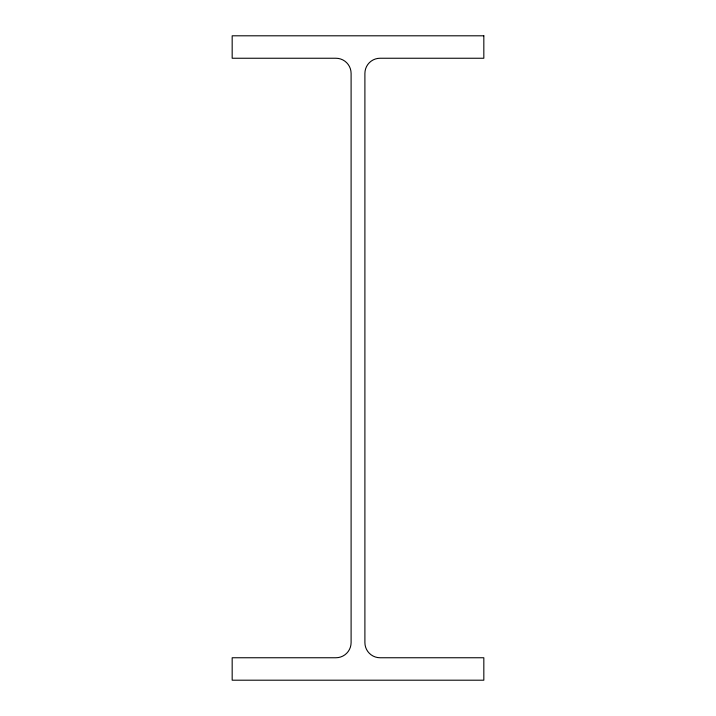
<?xml version="1.0" encoding="UTF-8"?>
<svg xmlns="http://www.w3.org/2000/svg" width="716" height="716" viewBox="0 0 716 716"><rect width="100%" height="100%" fill="white"/><g stroke="black" fill="none" stroke-linecap="round" stroke-linejoin="round"><path stroke-width="1.07" d="M483.828 35.8L232.172 35.8L232.172 58.247L335.929 58.247A15.17 15.17 0 0 1 351.1 73.417L351.1 642.583A15.17 15.17 0 0 1 335.929 657.753L232.172 657.753L232.172 680.2L483.828 680.2L483.828 657.753L380.071 657.753A15.17 15.17 0 0 1 364.9 642.583L364.9 73.417A15.17 15.17 0 0 1 380.071 58.247L483.828 58.247L483.828 35.8"/></g></svg>
